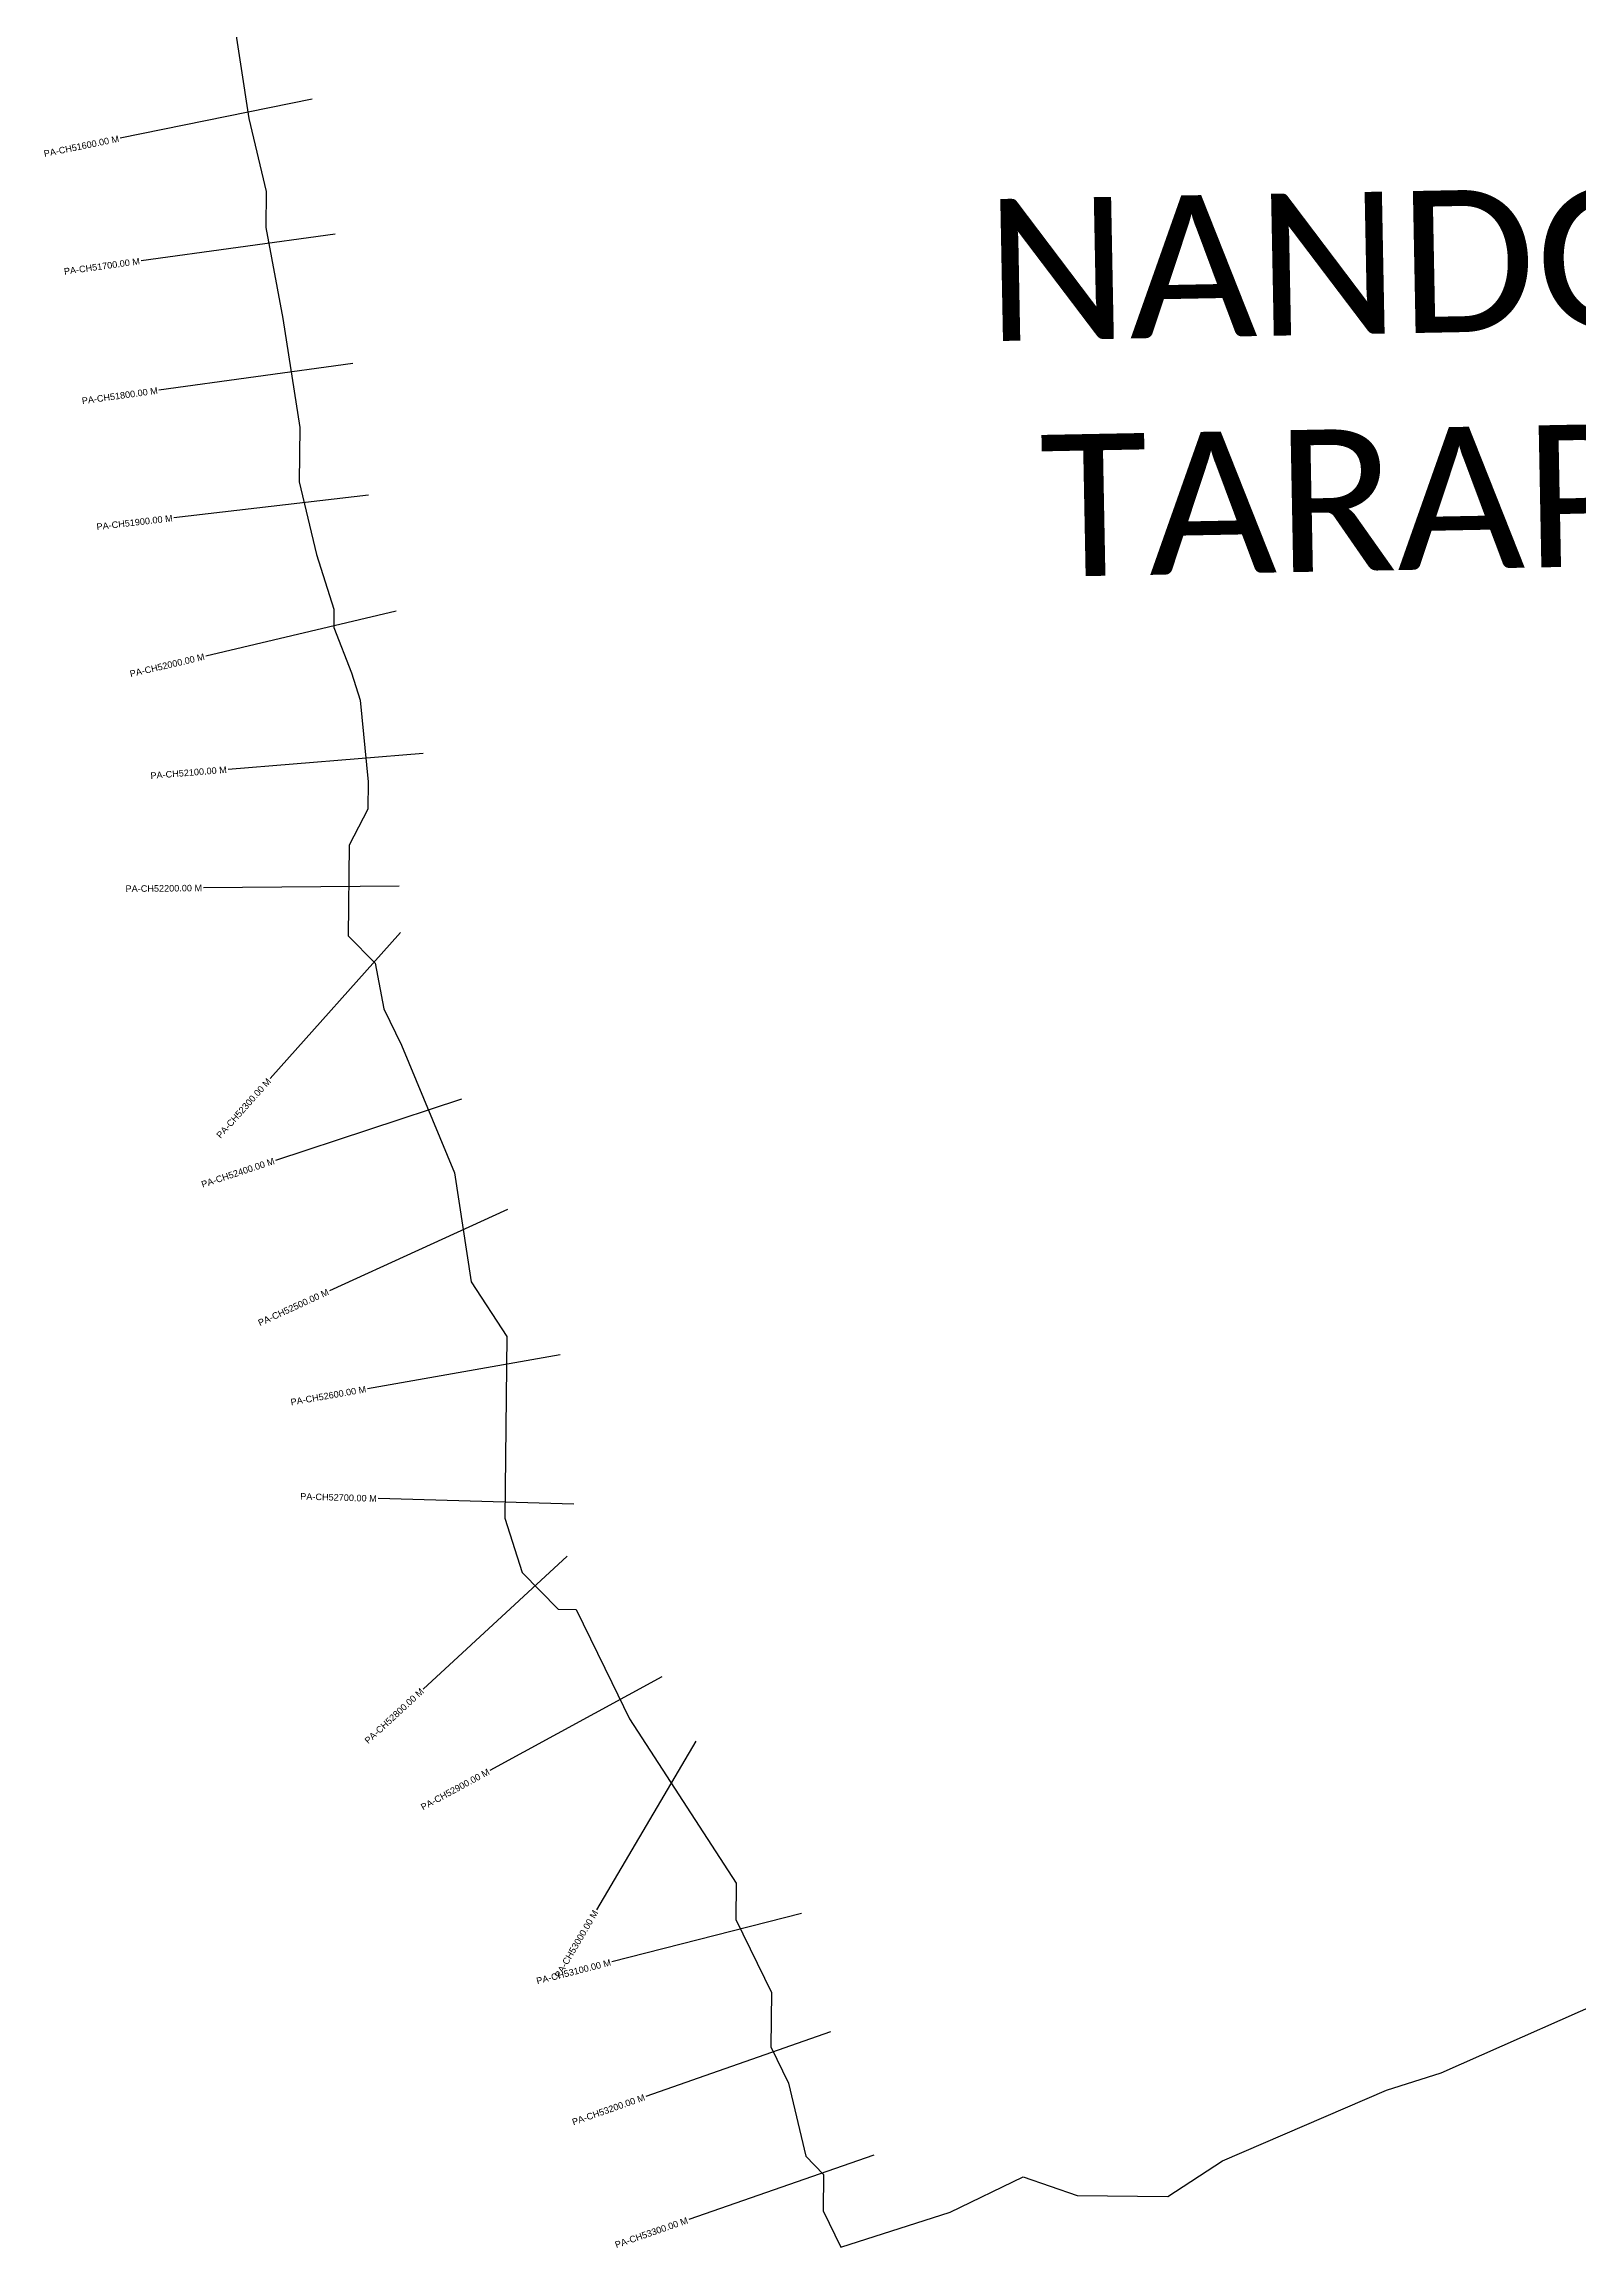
# Model space of a CAD drawing. Header units: metres. Extents: x 257313 to 259871, y 2184745 to 2188120.
# Drawn here: x 257327 to 258503, y 2184745 to 2186433 of the extents above; entities that cross this region are included whole.
import ezdxf
from ezdxf.enums import TextEntityAlignment as Align

# ---------------------------------------------------------------- set-up
doc = ezdxf.new("R2010")
doc.units = ezdxf.units.M
doc.header["$MEASUREMENT"] = 0
for name, color, linetype in [('CS', 134, 'Continuous'), ('CSMark', 6, 'Continuous'), ('VILLAGE BOUNDRY', 10, 'Continuous'), ('VILLAGE NAME', 250, 'Continuous')]:
    doc.layers.add(name, color=color, linetype=linetype)
doc.styles.get("Standard").update_dxf_attribs({"font": 'arial.ttf'})

msp = doc.modelspace()

# ---------------------------------------------------------------- linework, layer by layer
at = {"layer": 'CS'}
for p, q in [((257532.5, 2186390.3), (257385.5, 2186360.4)), ((257550.1, 2186287), (257401.5, 2186266.5)), ((257563.7, 2186187.9), (257415.1, 2186167.5)), ((257575.6, 2186087), (257426.6, 2186069.7)), ((257597, 2185998.3), (257451, 2185963.8)), ((257617.6, 2185889.3), (257468.1, 2185877.1)), ((257599.2, 2185787.7), (257449.2, 2185786.3)), ((257600.3, 2185752.1), (257500.3, 2185640.3)), ((257647, 2185624.6), (257504.5, 2185577.7)), ((257682.1, 2185540), (257545.7, 2185477.7)), ((257722.5, 2185428.8), (257574.8, 2185402.8)), ((257732.9, 2185314.3), (257583, 2185318.7)), ((257727.9, 2185274.5), (257617.6, 2185172.8)), ((257800.4, 2185182.1), (257668.7, 2185110.5)), ((257826.4, 2185133), (257750.3, 2185003.7)), ((257907.5, 2185000.9), (257762.1, 2184963.9)), ((257929.7, 2184910.4), (257788.1, 2184860.8)), ((257962.7, 2184815.8), (257821, 2184766.6))]:
    msp.add_line(p, q, dxfattribs=at)
at = {"layer": 'VILLAGE BOUNDRY'}
msp.add_lwpolyline([(257471.2, 2186458.9), (257484.1, 2186375.5), (257497.4, 2186319.7), (257497, 2186292), (257510.1, 2186222.4), (257523.1, 2186138.9), (257522.6, 2186097.3), (257535.8, 2186041.6), (257549.2, 2185999.8), (257549.1, 2185985.8), (257562.6, 2185951), (257569.3, 2185930.1), (257575.5, 2185867.5), (257575.3, 2185846.7), (257561, 2185819.1), (257560.2, 2185749.6), (257580.9, 2185728.6), (257587.4, 2185693.8), (257600.9, 2185665.9), (257641.5, 2185568.2), (257654.4, 2185484.7), (257681.7, 2185442.7), (257680.1, 2185303.8), (257693.5, 2185262), (257721, 2185234), (257734.9, 2185233.8), (257762, 2185177.9), (257775.6, 2185150), (257857.4, 2185024.1), (257857.1, 2184996.3), (257884.3, 2184940.4), (257883.8, 2184898.8), (257897.3, 2184870.9), (257910.6, 2184815.2), (257924.3, 2184801.1), (257924, 2184773.3), (257937.5, 2184745.4), (258021.2, 2184772.2), (258077.1, 2184799.3), (258118.5, 2184785), (258188, 2184784.2), (258230, 2184811.5), (258355.5, 2184865.6), (258397.4, 2184879), (258550.9, 2184946.7)], dxfattribs=at)

# ---------------------------------------------------------------- texts
at = {"layer": 'CSMark'}
for s, rotation, p in [('PA-CH51600.00 M', 11.5061, (257384.5, 2186360.2)), ('PA-CH51700.00 M', 7.8452, (257400.5, 2186266.4)), ('PA-CH51800.00 M', 7.8452, (257414.2, 2186167.3)), ('PA-CH51900.00 M', 6.6145, (257425.6, 2186069.6)), ('PA-CH52000.00 M', 13.2766, (257450, 2185963.6)), ('PA-CH52100.00 M', 4.6686, (257467.1, 2185877)), ('PA-CH52200.00 M', 0.5332, (257448.2, 2185786.3)), ('PA-CH52300.00 M', 48.1851, (257499.6, 2185639.5)), ('PA-CH52400.00 M', 18.2192, (257503.5, 2185577.4)), ('PA-CH52500.00 M', 24.5382, (257544.8, 2185477.3)), ('PA-CH52600.00 M', 9.9705, (257573.8, 2185402.6)), ('PA-CH52700.00 M', 358.3019, (257582, 2185318.7)), ('PA-CH52800.00 M', 42.7058, (257616.9, 2185172.1)), ('PA-CH52900.00 M', 28.5458, (257667.8, 2185110)), ('PA-CH53000.00 M', 59.5041, (257749.8, 2185002.9)), ('PA-CH53100.00 M', 14.2992, (257761.2, 2184963.6)), ('PA-CH53200.00 M', 19.3149, (257787.2, 2184860.4)), ('PA-CH53300.00 M', 19.143, (257820.1, 2184766.2))]:
    msp.add_text(s, height=5, rotation=rotation, dxfattribs=at).set_placement(p, align=Align.MIDDLE_RIGHT)
at = {"layer": 'VILLAGE NAME', "insert": (258047.4, 2186313.7), "char_height": 108.748, "attachment_point": 1, "rotation": 1.1028}
msp.add_mtext_dynamic_manual_height_columns('{\\fCalibri|b0|i0|c0|p34;NANDGAON T.\\P TARAPUR}', width=1107.342, gutter_width=543.7, heights=[0], dxfattribs=at)

doc.saveas('drawing.dxf')
